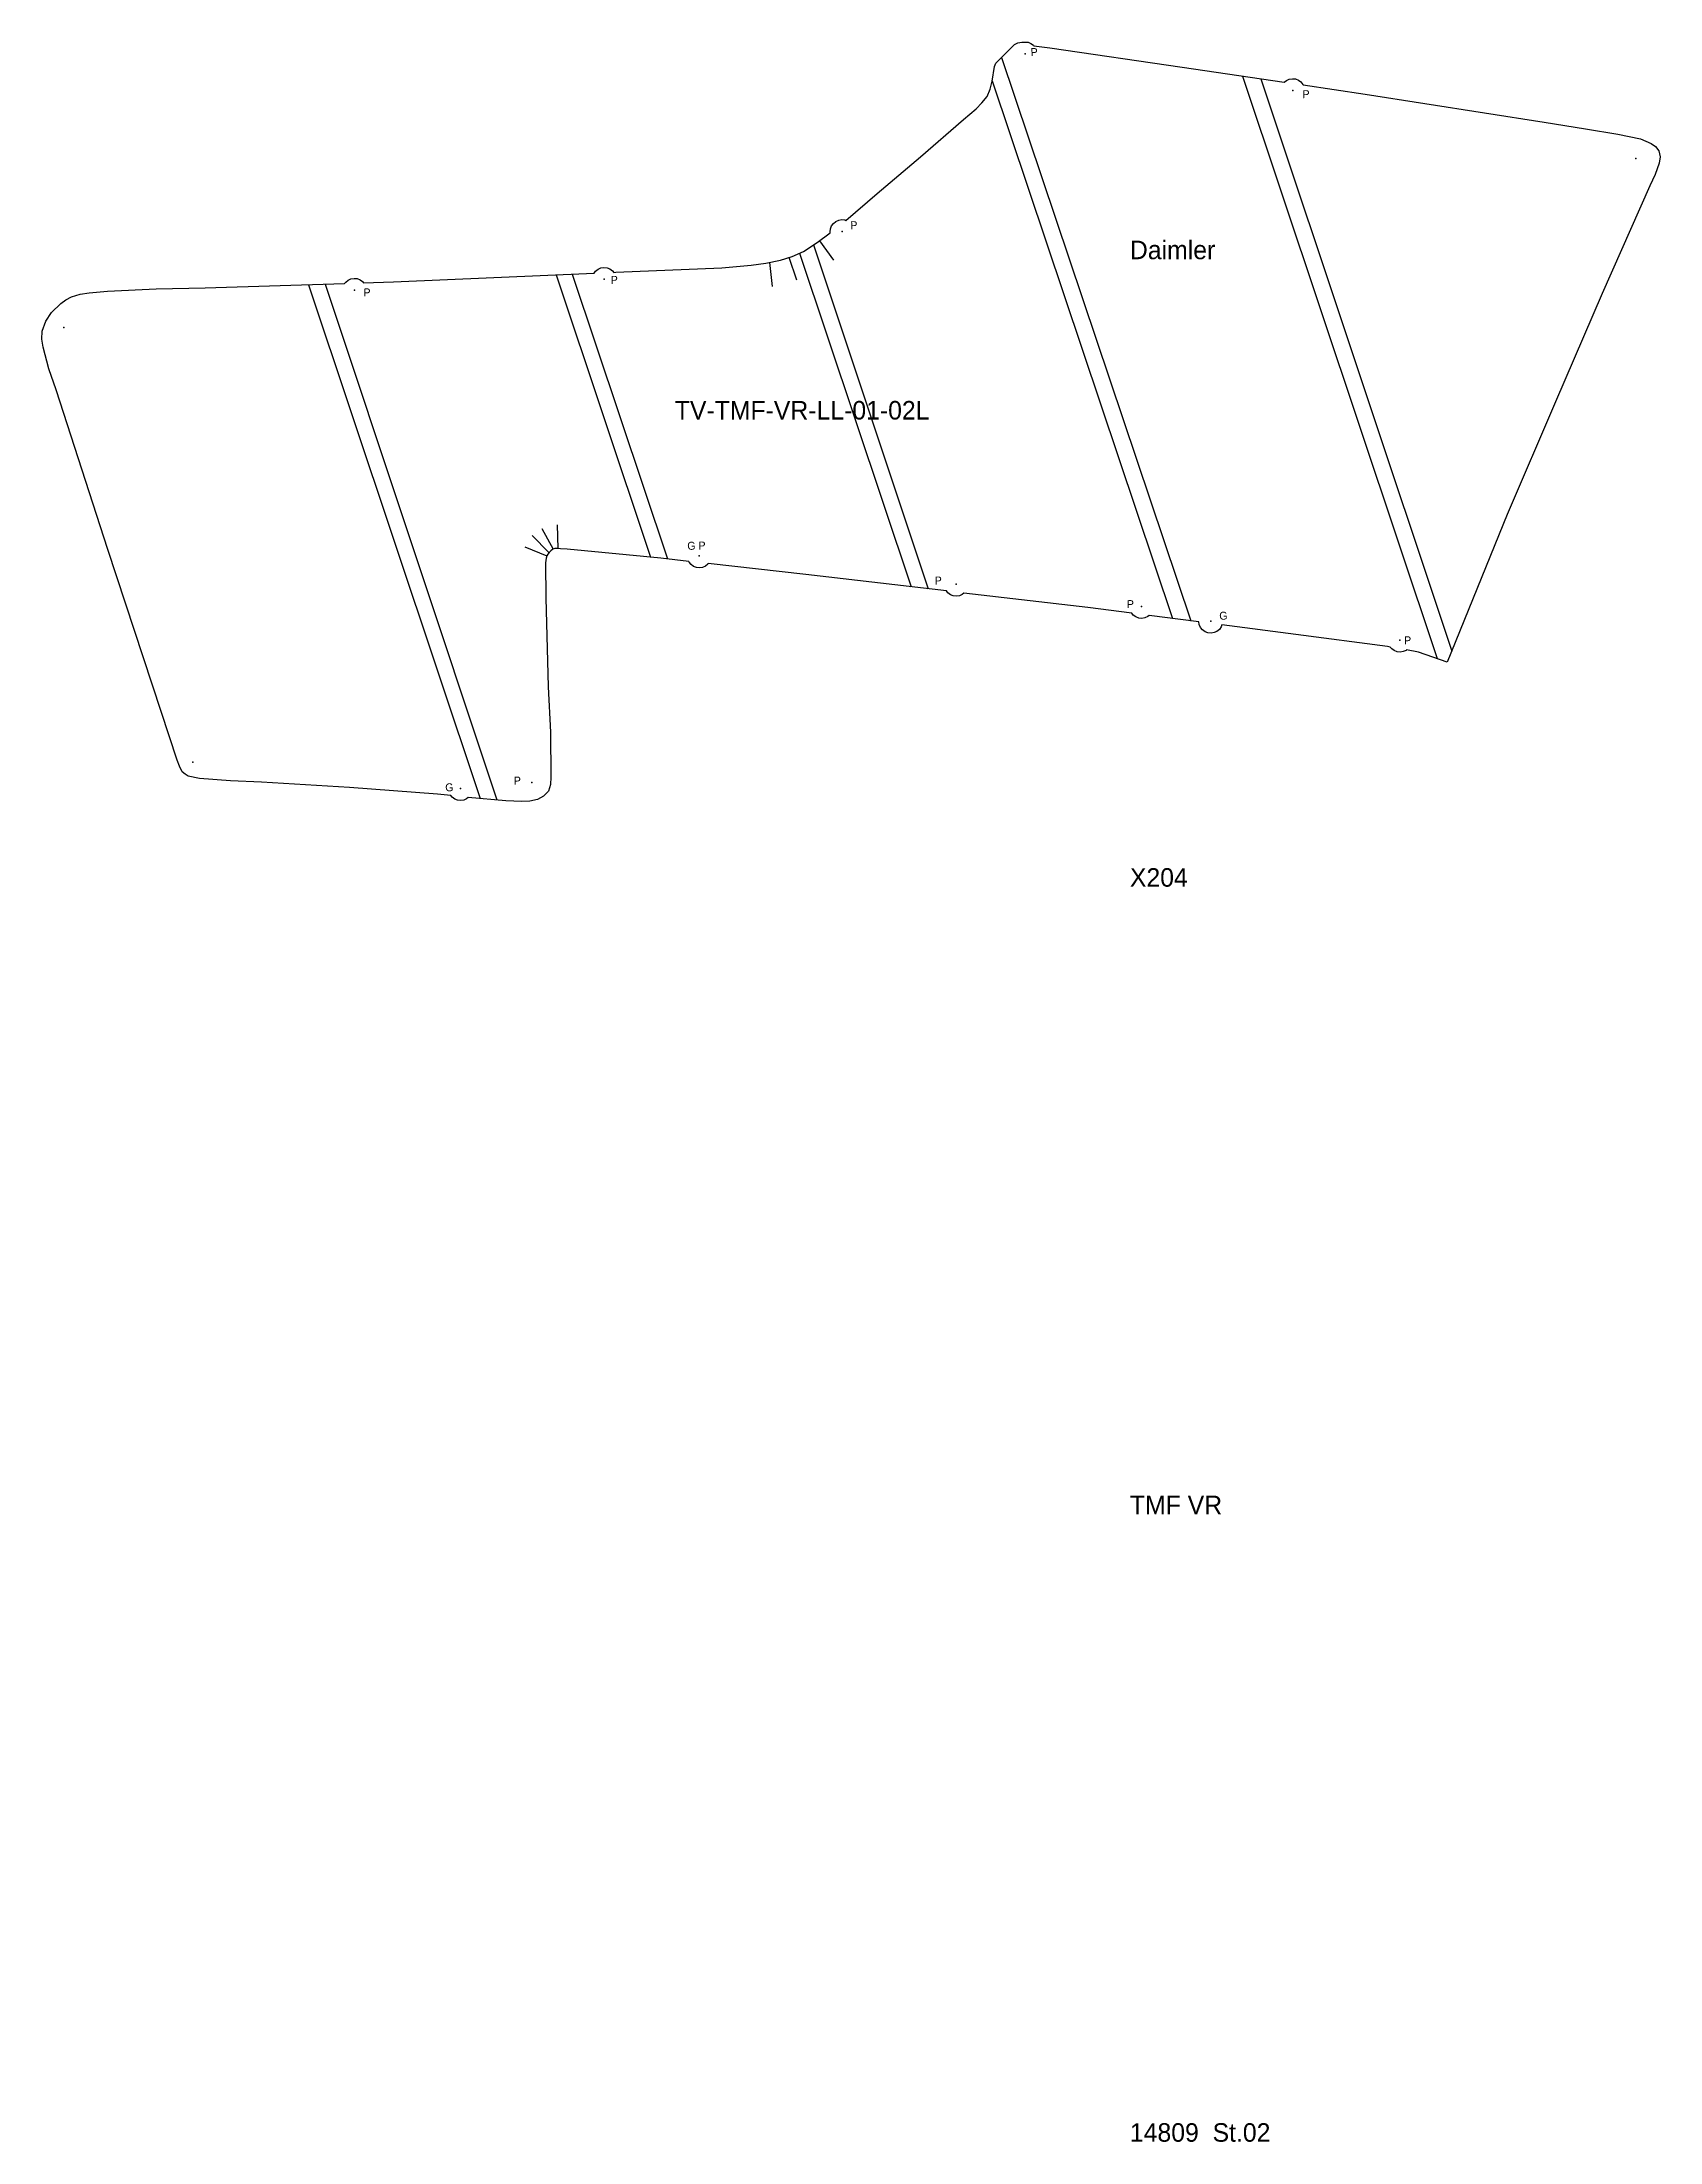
# Model space of a CAD drawing. Extents: x 0 to 4247, y -444 to 1089.
# Drawn here: x 3636 to 4247, y -89 to 704 of the extents above; entities that cross this region are included whole.
import ezdxf

# ---------------------------------------------------------------- set-up
doc = ezdxf.new("R2010")
doc.units = 0

# ---------------------------------------------------------------- blocks, each defined once
blk = doc.blocks.new('BLOCK6')
at = {"layer": 'CUT'}
blk.add_lwpolyline([(4166.9, 469.578), (4156.04, 473.34), (4151.56, 474.15), (4151.4, 474.018), (4150.33, 473.543), (4149.17, 473.36), (4148, 473.485), (4146.9, 473.904), (4145.95, 474.6), (4145.41, 475.27), (4144.41, 475.453), (4109.73, 480.015), (4081.85, 483.617), (4081.56, 482.857), (4080.87, 481.908), (4079.95, 481.168), (4078.88, 480.693), (4077.72, 480.511), (4076.55, 480.635), (4075.45, 481.057), (4074.5, 481.75), (4073.77, 482.664), (4073.29, 483.736), (4073.13, 484.745), (4054.34, 487.186), (4053.8, 486.756), (4052.73, 486.279), (4051.57, 486.096), (4050.4, 486.218), (4049.3, 486.642), (4048.36, 487.333), (4047.79, 488.029), (4031.25, 490.16), (3984.42, 495.631), (3983.79, 495.128), (3982.72, 494.651), (3981.56, 494.47), (3980.39, 494.595), (3979.29, 495.017), (3978.35, 495.71), (3977.76, 496.424), (3924.64, 502.644), (3887.86, 506.782), (3887.7, 506.546), (3886.78, 505.809), (3885.7, 505.331), (3884.55, 505.151), (3883.38, 505.276), (3882.28, 505.697), (3881.33, 506.391), (3880.59, 507.303), (3880.49, 507.584), (3869.92, 508.801), (3834.52, 512.156), (3832.02, 512.388), (3830.94, 512.443), (3829.95, 512.418), (3829.2, 512.159), (3828.41, 511.603), (3827.73, 510.965), (3827.28, 510.287), (3826.93, 509.68), (3826.68, 508.844), (3826.54, 507.879), (3826.42, 507.008), (3826.55, 493.792), (3827.36, 460.226), (3828.29, 443.178), (3828.4, 426.147), (3828.24, 423.399), (3827.49, 420.836), (3825.68, 418.913), (3823.33, 417.653), (3820.42, 417.089), (3817.44, 416.909), (3811.37, 417.234), (3797.19, 418.456), (3796.57, 417.953), (3795.5, 417.478), (3794.34, 417.295), (3793.17, 417.419), (3792.08, 417.844), (3791.13, 418.534), (3790.58, 419.208), (3785.53, 419.764), (3752.32, 422.189), (3719.08, 424.224), (3707.39, 424.747), (3695.75, 425.659), (3691.45, 426.548), (3690.24, 427.216), (3689.21, 428.136), (3688.1, 430.229), (3687.3, 432.512), (3681.23, 450.98), (3661.14, 512.04), (3641.54, 572.324), (3638.84, 580.335), (3636.67, 588.473), (3636.22, 591.532), (3636.34, 594.58), (3637.68, 598.286), (3639.85, 601.595), (3643.28, 604.976), (3645.25, 606.363), (3647.38, 607.475), (3650.65, 608.453), (3654.02, 609.058), (3660.91, 609.624), (3679.34, 610.516), (3697.8, 610.846), (3750.49, 612.497), (3750.92, 613.078), (3751.84, 613.818), (3752.91, 614.295), (3754.07, 614.475), (3755.24, 614.351), (3756.33, 613.929), (3757.28, 613.236), (3757.66, 612.769), (3769.01, 613.106), (3844.74, 616.416), (3845.31, 617.206), (3846.23, 617.948), (3847.3, 618.425), (3848.46, 618.606), (3849.63, 618.481), (3850.73, 618.057), (3851.68, 617.369), (3852.18, 616.741), (3852.97, 616.777), (3892.91, 618.418), (3904.08, 619.441), (3909.63, 620.206), (3915.11, 621.334), (3919.57, 622.753), (3923.84, 624.638), (3928.99, 627.976), (3933.94, 631.626), (3933.88, 632.024), (3934, 633.193), (3934.42, 634.29), (3935.12, 635.24), (3936.03, 635.979), (3937.1, 636.454), (3938.27, 636.637), (3939.43, 636.513), (3939.83, 636.36), (3951.66, 646.452), (3968.06, 660.335), (3984.23, 674.475), (3988.99, 678.534), (3991.19, 680.714), (3993.12, 683.114), (3994.32, 685.916), (3995.07, 688.903), (3995.99, 694.468), (3996.49, 695.685), (3999.68, 698.933), (4003.53, 702.807), (4003.95, 703.073), (4004.74, 703.396), (4006.21, 703.655), (4007.45, 703.708), (4008.62, 703.586), (4009.72, 703.165), (4010.67, 702.471), (4010.79, 702.319), (4016.78, 701.488), (4066.88, 694.196), (4105.39, 688.542), (4106.21, 689.205), (4107.28, 689.682), (4108.44, 689.863), (4109.61, 689.741), (4110.71, 689.317), (4111.66, 688.626), (4112.39, 687.711), (4112.48, 687.508), (4135.96, 684.067), (4203.5, 673.475), (4219.19, 670.935), (4231.4, 668.969), (4239.91, 667.087), (4243.92, 665.446), (4245.63, 664.191), (4246.89, 662.565), (4247.28, 660.312), (4247.01, 657.986), (4245.47, 653.645), (4243.46, 649.449), (4225.43, 608.766), (4207.82, 567.897), (4189.59, 525.27), (4166.9, 469.578)], dxfattribs=at)
at = {"layer": 'D'}
for p in [(4007.56, 699.213), (4108.55, 685.367), (4238.17, 659.769), (3938.38, 632.136), (3848.58, 614.107), (3754.18, 609.98), (3644.51, 595.87), (3884.44, 509.649), (3981.45, 498.971), (4051.46, 490.592), (4077.6, 485.011), (4149.06, 477.861), (3693.13, 431.836), (3794.23, 421.796), (3821.23, 424.067), (3821.23, 424.067)]:
    blk.add_point(p, dxfattribs=at)
at = {"layer": 'F'}
for p, q in [((3935.3, 621.28), (3930.01, 628.687)), ((3912.07, 611.43), (3911.06, 620.498)), ((3921.26, 613.767), (3918.37, 622.365)), ((3821.38, 517.318), (3827.69, 510.902)), ((3825.02, 520.008), (3829.26, 512.192)), ((3830.83, 521.433), (3831.08, 512.436)), ((3818.59, 513.061), (3826.94, 509.713))]:
    blk.add_line(p, q, dxfattribs=at)
at = {"layer": 'Z'}
for p, q in [((3998.62, 697.851), (4070.06, 485.143)), ((4089.56, 690.866), (4163.12, 470.884)), ((4096.53, 689.843), (4168.6, 473.744)), ((3995.1, 689.081), (4063.17, 486.035)), ((3927.63, 627.125), (3970.95, 497.224)), ((3922.29, 623.95), (3964.42, 497.986)), ((3736.92, 612.073), (3801.69, 418.067)), ((3743.18, 612.268), (3808.04, 417.521)), ((3830.35, 615.789), (3866, 509.169)), ((3836.41, 616.053), (3872.4, 508.514))]:
    blk.add_line(p, q, dxfattribs=at)
at = {"layer": 'ANNOTATION'}
for s, height, p in [('P', 3, (4009.63, 698.372)), ('P', 3, (4112.31, 682.487)), ('P', 3, (3941.55, 632.997)), ('P', 3, (3757.68, 607.623)), ('P', 3, (3851.06, 612.375)), ('G P', 2.9998, (3879.96, 511.946)), ('P', 3, (3973.41, 498.849)), ('P', 3, (4045.97, 489.944)), ('G', 3, (4080.87, 485.55)), ('P', 3, (4150.68, 476.276)), ('G', 3, (3788.54, 420.759)), ('P', 3, (3814.45, 423.294))]:
    blk.add_text(s, height=height, rotation=1.42694, dxfattribs=at).set_placement(p)
for s, height, p in [('Daimler', 6.9977, (4047.08, 621.707)), ('TV-TMF-VR-LL-01-02L', 6.99771, (3875.2, 561.173)), ('X204', 6.9977, (4047.08, 384.776)), ('TMF VR', 6.9977, (4047.08, 147.846)), ('14809  St.02', 6.99771, (4047.08, -89.085))]:
    blk.add_text(s, height=height, dxfattribs=at).set_placement(p)

msp = doc.modelspace()

# ---------------------------------------------------------------- block references
at = {"layer": 'LAYER0'}
msp.add_blockref('BLOCK6', (0, 0), dxfattribs=at)

doc.saveas('drawing.dxf')
